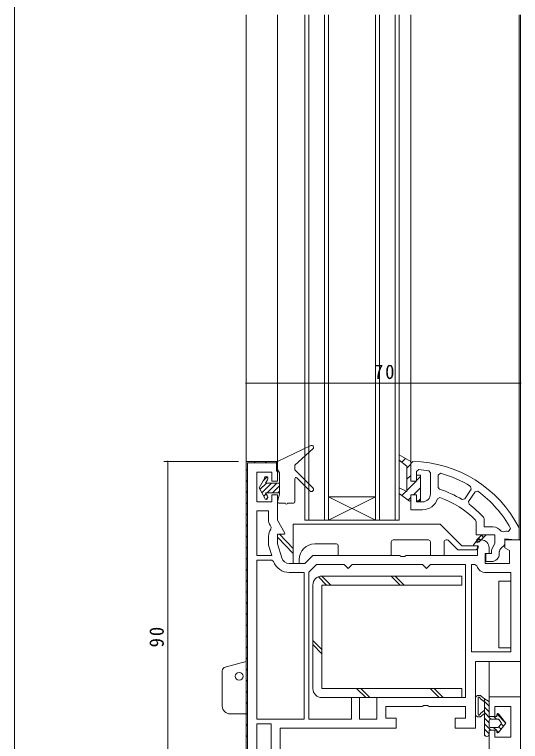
# Model space of a CAD drawing. Units: millimetres on the paper. Extents: x -420 to 373, y -297 to 267.
# Drawn here: x -417.7 to -288.6, y -184.5 to 0.9 of the extents above; entities that cross this region are included whole.
import ezdxf

# ---------------------------------------------------------------- set-up
doc = ezdxf.new("R2010")
doc.units = ezdxf.units.MM
for name, color, linetype, lineweight in [('0-1_YKK_ZWAK', 7, 'Continuous', 9), ('0-3_YKK_12', 2, 'Continuous', 9), ('0-4_YKK_D', 6, 'Continuous', 9), ('0-6_YKK_13', 4, 'Continuous', 9), ('0-7_YKK_11', 7, 'Continuous', 9)]:
    doc.layers.add(name, color=color, linetype=linetype, lineweight=lineweight)
doc.styles.add('ＭＳ ゴシック', font='')
doc.styles.get('ＭＳ ゴシック').set_extended_font_data('MS Gothic')

msp = doc.modelspace()

# ---------------------------------------------------------------- linework, layer by layer
at = {"layer": '0-1_YKK_ZWAK'}
msp.add_line((-417.7, -260.6), (-417.7, 264.4), dxfattribs=at)
at = {"layer": '0-3_YKK_12'}
for p, q in [((-358.558, 0.845), (-358.558, -218.571)), ((-350.558, 0.845), (-350.558, -113.597)), ((-343.558, -128.097), (-343.558, 0.845)), ((-342.558, -128.097), (-342.558, 0.845)), ((-338.558, -128.097), (-338.558, 0.845)), ((-337.558, -128.097), (-337.558, 0.845)), ((-325.558, -128.097), (-325.558, 0.845)), ((-324.558, -128.097), (-324.558, 0.845)), ((-320.558, -128.097), (-320.558, 0.845)), ((-319.558, -128.097), (-319.558, 0.845)), ((-316.558, 0.845), (-316.558, -113.273)), ((-288.858, 0.845), (-288.858, -130.273)), ((-288.558, 0.845), (-288.558, -173.597)), ((-337.558, -122.097), (-325.558, -128.097)), ((-325.558, -122.097), (-337.558, -128.097)), ((-337.558, -122.097), (-325.558, -122.097)), ((-319.558, -128.097), (-343.558, -128.097)), ((-296.558, -173.597), (-296.558, -164.097))]:
    msp.add_line(p, q, dxfattribs=at)
at = {"layer": '0-4_YKK_D'}
for p, q in [((-358.558, -93.097), (-288.558, -93.097)), ((-360.559, -113.097), (-379.558, -113.097)), ((-378.558, -203.097), (-378.558, -113.097))]:
    msp.add_line(p, q, dxfattribs=at)
for centre, start, end in [((-358.558, -93.097), 0, 180), ((-358.558, -93.097), 180, 0), ((-288.558, -93.097), 0, 180), ((-288.558, -93.097), 180, 0), ((-378.558, -113.097), 90, 270), ((-378.558, -113.097), 270, 90)]:
    msp.add_arc(centre, 0.106, start, end, dxfattribs=at)
at = {"layer": '0-6_YKK_13'}
for p, q in [((-350.558, -113.097), (-342.074, -109.046)), ((-346.158, -113.997), (-341.526, -109.87)), ((-350.558, -113.097), (-350.558, -115.097)), ((-346.158, -113.997), (-346.158, -115.197)), ((-350.558, -115.097), (-350.058, -115.963)), ((-350.058, -115.963), (-350.058, -121.397)), ((-341.519, -119.836), (-346.158, -115.197)), ((-355.258, -119.847), (-353.858, -117.422)), ((-355.042, -120.222), (-353.417, -118.597)), ((-354.549, -121.076), (-352.07, -118.597)), ((-354.226, -118.058), (-353.178, -117.011)), ((-353.858, -117.297), (-353.858, -117.422)), ((-353.613, -118.597), (-353.112, -117.729)), ((-353.613, -118.597), (-350.058, -118.597)), ((-353.223, -121.097), (-350.723, -118.597)), ((-353.058, -117.297), (-353.058, -117.529)), ((-346.158, -117.477), (-346.158, -123.397)), ((-345.646, -117.265), (-342.297, -120.614)), ((-355.258, -119.847), (-353.858, -122.272)), ((-351.876, -121.097), (-350.058, -119.279)), ((-354.056, -121.93), (-353.47, -121.344)), ((-353.858, -122.272), (-353.858, -122.397)), ((-353.613, -121.097), (-353.112, -121.965)), ((-353.613, -121.097), (-350.058, -121.097)), ((-353.562, -122.783), (-353.058, -122.279)), ((-353.058, -122.165), (-353.058, -122.397)), ((-350.058, -121.397), (-350.549, -123.323)), ((-350.529, -121.097), (-350.058, -120.626)), ((-348.658, -123.697), (-350.258, -123.697)), ((-346.458, -123.697), (-348.058, -123.697)), ((-309.057, -129.097), (-346.557, -129.097)), ((-346.557, -129.097), (-346.557, -139.097)), ((-303.557, -134.597), (-309.057, -129.097)), ((-350.557, -132.397), (-350.557, -131.597)), ((-350.557, -131.597), (-350.057, -131.597)), ((-350.057, -131.597), (-346.557, -135.26)), ((-346.557, -136.575), (-350.557, -132.397)), ((-321.057, -133.097), (-312.057, -133.097)), ((-307.557, -133.097), (-307.244, -133.097)), ((-306.891, -133.243), (-304.537, -135.597)), ((-341.057, -134.097), (-335.557, -134.097)), ((-345.057, -139.097), (-345.057, -138.097)), ((-346.557, -139.097), (-345.057, -139.097)), ((-338.032, -144.597), (-340.151, -142.477)), ((-336.97, -144.597), (-339.27, -142.297)), ((-303.558, -142.297), (-339.258, -142.297)), ((-319.294, -144.597), (-321.593, -142.297)), ((-318.232, -144.597), (-320.532, -142.297)), ((-303.558, -144.597), (-303.558, -142.297)), ((-341.558, -144.597), (-341.558, -170.997)), ((-339.258, -144.597), (-303.558, -144.597)), ((-339.258, -170.997), (-339.258, -144.597)), ((-339.258, -161.047), (-341.558, -158.747)), ((-339.258, -162.109), (-341.558, -159.809)), ((-363.916, -165.506), (-358.557, -164.07)), ((-358.557, -177.475), (-358.557, -164.07)), ((-364.657, -175.475), (-364.657, -166.472)), ((-303.558, -170.997), (-339.258, -170.997)), ((-328.07, -173.297), (-330.37, -170.997)), ((-327.009, -173.297), (-329.309, -170.997)), ((-309.332, -173.297), (-311.632, -170.997)), ((-308.27, -173.297), (-310.57, -170.997)), ((-303.558, -173.297), (-303.558, -170.997)), ((-339.258, -173.297), (-303.558, -173.297)), ((-300.058, -177.359), (-300.058, -173.625)), ((-299.358, -177.592), (-299.358, -173.385)), ((-297.759, -174.429), (-298.737, -173.602)), ((-297.759, -182.597), (-297.759, -173.63)), ((-296.559, -175.51), (-297.759, -174.31)), ((-296.559, -176.924), (-297.759, -175.724)), ((-296.559, -174.469), (-296.559, -178.097)), ((-358.557, -177.475), (-362.657, -177.475)), ((-297.759, -176.555), (-298.737, -177.382)), ((-297.759, -177.354), (-298.579, -178.048)), ((-296.1, -178.797), (-297.759, -177.139)), ((-294.559, -177.599), (-294.559, -178.097)), ((-292.423, -179.646), (-294.544, -177.524)), ((-292.259, -179.847), (-294.2, -177.471)), ((-296.559, -179.753), (-297.759, -178.553)), ((-294.559, -178.097), (-296.559, -178.097)), ((-296.559, -179.097), (-296.559, -180.597)), ((-294.292, -178.797), (-296.259, -178.797)), ((-294.686, -178.797), (-295.386, -178.097)), ((-294.06, -178.907), (-293.447, -179.657)), ((-296.129, -181.597), (-297.759, -179.967)), ((-296.56, -182.58), (-297.759, -181.381)), ((-296.559, -181.597), (-296.559, -182.597)), ((-294.559, -181.597), (-296.559, -181.597)), ((-296.259, -180.897), (-294.292, -180.897)), ((-294.714, -181.597), (-295.414, -180.897)), ((-294.559, -181.597), (-294.559, -182.095)), ((-292.259, -179.847), (-294.2, -182.223)), ((-293.514, -181.383), (-294.084, -180.813)), ((-293.447, -180.037), (-294.06, -180.787)), ((-292.878, -180.605), (-293.447, -180.036)), ((-297.414, -183.14), (-297.701, -182.853)), ((-294.15, -182.161), (-294.559, -181.753))]:
    msp.add_line(p, q, dxfattribs=at)
for points in [[(-335.057, -134.597), (-335.057, -137.097), (-321.557, -137.097), (-321.557, -133.597)], [(-311.557, -133.597), (-311.557, -137.097), (-308.057, -137.097), (-308.057, -133.597)], [(-304.537, -135.597), (-299.857, -135.597), (-299.357, -135.097), (-299.357, -134.597), (-303.557, -134.597)], [(-296.714, -174.207), (-297.759, -173.63), (-298.579, -172.936)]]:
    msp.add_lwpolyline(points, dxfattribs=at)
msp.add_lwpolyline([(-291.058, -160.599), (-294.058, -160.599), (-294.058, -143.599), (-291.058, -143.599)], close=True, dxfattribs=at)
msp.add_circle((-360.357, -167.875), 1, dxfattribs=at)
for centre, radius, start, end in [((-341.858, -109.497), 0.5, 311.69427, 115.52351), ((-353.458, -117.297), 0.4, 0, 180), ((-353.458, -117.529), 0.4, 329.99998, 0), ((-345.858, -117.477), 0.3, 45, 180), ((-341.908, -120.225), 0.55, 224.99998, 44.99998), ((-353.458, -122.165), 0.4, 0, 30), ((-353.458, -122.397), 0.4, 180, 0), ((-350.258, -123.397), 0.3, 165.70561, 270), ((-348.358, -123.697), 0.3, 180, 0), ((-346.458, -123.397), 0.3, 270, 0), ((-321.057, -133.597), 0.5, 90, 180), ((-312.057, -133.597), 0.5, 0, 90), ((-307.557, -133.597), 0.5, 90, 180), ((-307.244, -133.597), 0.5, 44.99998, 90), ((-341.057, -138.097), 4, 90, 180), ((-335.557, -134.597), 0.5, 0, 90), ((-339.258, -144.597), 2.3, 90, 180), ((-363.657, -166.472), 1, 105, 180), ((-339.258, -170.997), 2.3, 180, 270), ((-299.158, -173.625), 0.9, 49.95366, 180), ((-299.158, -173.392), 0.2, 27.55611, 205.27687), ((-298.094, -172.837), 1, 207.55611, 229.95366), ((-296.859, -174.469), 0.3, 0, 61.1134), ((-362.657, -175.475), 2, 180, 270), ((-299.158, -177.359), 0.9, 180, 310.04633), ((-299.158, -177.592), 0.2, 154.72311, 332.44388), ((-298.094, -178.147), 1, 130.04633, 152.44388), ((-294.356, -177.599), 0.202, 39.25259, 180), ((-296.259, -179.097), 0.3, 90, 180), ((-294.292, -179.097), 0.3, 39.25259, 90), ((-293.679, -179.847), 0.3, 320.74739, 39.25259), ((-296.259, -180.597), 0.3, 180, 270), ((-294.292, -180.597), 0.3, 270, 320.74739), ((-297.159, -182.597), 0.6, 180, 0), ((-294.356, -182.095), 0.202, 180, 320.74739)]:
    msp.add_arc(centre, radius, start, end, dxfattribs=at)
at = {"layer": '0-7_YKK_11'}
for p, q in [((-356.539, -113.397), (-356.239, -113.097)), ((-353.711, -113.397), (-353.411, -113.097)), ((-318.876, -113.287), (-317.925, -112.337)), ((-316.051, -113.097), (-316.558, -113.597)), ((-350.929, -113.444), (-350.717, -113.231)), ((-350.558, -113.597), (-350.558, -115.597)), ((-317.558, -114.798), (-316.558, -113.798)), ((-317.558, -114.316), (-317.558, -120.731)), ((-316.558, -113.597), (-316.558, -117.897)), ((-358.558, -115.416), (-358.258, -115.116)), ((-317.558, -117.626), (-316.558, -116.626)), ((-315.058, -115.661), (-314.524, -115.162)), ((-315.058, -117.897), (-315.058, -115.661)), ((-311.98, -115.451), (-311.558, -115.945)), ((-311.558, -115.945), (-311.558, -121.397)), ((-309.558, -119.709), (-309.558, -116.587)), ((-358.558, -118.244), (-358.258, -117.944)), ((-317.558, -120.455), (-315.187, -118.084)), ((-315.071, -117.968), (-314.058, -116.955)), ((-315.872, -121.597), (-314.058, -119.783)), ((-309.204, -120.187), (-309.558, -119.709)), ((-358.558, -121.072), (-358.258, -120.773)), ((-318.856, -121.752), (-317.747, -120.644)), ((-317.25, -122.975), (-316.558, -122.283)), ((-309.755, -122.635), (-309.118, -122.316)), ((-299.412, -120.677), (-300.121, -120.801)), ((-358.558, -123.901), (-358.258, -123.601)), ((-314.543, -123.097), (-314.058, -122.612)), ((-355.858, -137.097), (-355.858, -125.697)), ((-358.558, -126.729), (-358.258, -126.429)), ((-358.558, -129.558), (-358.258, -129.258)), ((-293.522, -130.847), (-292.938, -131.025)), ((-291.607, -130.906), (-291.078, -130.174)), ((-358.558, -132.386), (-358.258, -132.086)), ((-299.489, -133.796), (-299.857, -133.428)), ((-298.683, -133.188), (-299.249, -132.622)), ((-297.976, -132.48), (-298.542, -131.915)), ((-358.558, -135.215), (-358.258, -134.915)), ((-358.558, -138.043), (-358.258, -137.743)), ((-355.858, -138.297), (-355.858, -178.797)), ((-358.558, -140.871), (-358.258, -140.571)), ((-301.058, -139.397), (-301.058, -161.597)), ((-342.558, -178.797), (-342.558, -141.35)), ((-358.558, -143.7), (-358.258, -143.4)), ((-358.558, -146.528), (-358.258, -146.228)), ((-358.558, -149.357), (-358.258, -149.057)), ((-358.558, -152.185), (-358.258, -151.885)), ((-358.558, -155.014), (-358.258, -154.714)), ((-358.558, -157.842), (-358.258, -157.542)), ((-358.558, -160.67), (-358.258, -160.37)), ((-358.558, -163.499), (-358.258, -163.199)), ((-358.558, -166.327), (-358.258, -166.027)), ((-358.558, -169.156), (-358.258, -168.856)), ((-358.558, -171.984), (-358.258, -171.684)), ((-358.558, -174.813), (-358.258, -174.513)), ((-358.558, -177.641), (-358.258, -177.341)), ((-358.558, -180.469), (-358.258, -180.169)), ((-352.158, -200.397), (-352.158, -179.997)), ((-358.558, -183.298), (-358.258, -182.998))]:
    msp.add_line(p, q, dxfattribs=at)
for points in [[(-358.558, -203.097), (-358.558, -113.097), (-350.558, -113.097), (-350.558, -118.097), (-352.058, -118.097), (-352.058, -115.797), (-355.858, -115.797), (-355.858, -123.397), (-352.058, -123.397), (-352.058, -121.597), (-350.558, -121.597), (-350.558, -128.097), (-348.668, -131.37), (-348.799, -131.597), (-350.558, -131.597), (-350.558, -134.097), (-349.486, -137.672)], [(-350.558, -113.597), (-350.558, -115.597), (-350.858, -115.597), (-350.858, -113.397), (-358.258, -113.397), (-358.258, -202.797), (-344.858, -202.797), (-344.858, -200.597), (-344.558, -200.597), (-344.558, -202.597)], [(-309.558, -119.709), (-309.558, -116.587), (-308.927, -116.105)], [(-301.269, -119.427), (-301.117, -120.132), (-302.796, -122.621), (-303.472, -122.768)], [(-316.558, -121.797), (-316.558, -125.397), (-313.558, -125.397)], [(-313.558, -123.397), (-315.058, -123.397), (-315.058, -121.797)], [(-300.121, -120.801), (-301.8, -123.29), (-301.682, -123.972)], [(-355.858, -137.097), (-355.858, -125.697), (-352.858, -125.697), (-352.858, -127.963)], [(-297.988, -127.312), (-297.858, -127.648), (-297.858, -129.797), (-295.558, -129.797)], [(-352.483, -129.363), (-352.224, -129.812), (-352.263, -130.371)], [(-299.999, -128.09), (-299.858, -128.438), (-299.858, -131.797), (-295.058, -131.797), (-295.058, -134.038), (-295.958, -135.597), (-295.958, -136.597), (-297.358, -136.597), (-297.358, -138.597), (-295.958, -138.597)], [(-292.847, -134.705), (-292.558, -134.252), (-292.558, -132.819), (-288.858, -133.143), (-288.858, -130.217), (-288.913, -129.989)], [(-352.858, -132.097), (-352.858, -134.434), (-352.059, -137.097), (-355.858, -137.097)], [(-296.558, -135.097), (-296.558, -136.597), (-297.558, -136.597), (-297.558, -139.097), (-291.358, -139.097), (-291.358, -135.79), (-292.558, -135.097), (-292.558, -133.097), (-288.558, -133.097), (-288.558, -164.097), (-300.058, -164.097), (-300.058, -181.097), (-305.258, -181.097), (-305.258, -178.597), (-302.558, -178.597), (-302.558, -175.597), (-311.892, -175.597), (-312.325, -175.347), (-313.191, -175.347), (-313.624, -175.597), (-322.958, -175.597), (-322.958, -178.597), (-320.258, -178.597), (-320.258, -181.097), (-349.858, -181.097), (-349.858, -190.497)], [(-347.57, -139.097), (-343.558, -139.097), (-341.558, -137.097), (-319.424, -137.097), (-318.991, -137.347), (-318.125, -137.347), (-317.692, -137.097), (-299.558, -137.097), (-299.558, -134.597), (-300.463, -134.597), (-300.58, -134.352), (-299.558, -133.097), (-298.558, -133.097)], [(-293.958, -136.597), (-293.958, -136.154), (-293.943, -136.033)], [(-355.858, -138.297), (-355.858, -178.797), (-343.758, -178.797), (-343.758, -141.397), (-347.57, -141.397)], [(-351.591, -138.62), (-352.059, -138.297), (-355.858, -138.297)], [(-301.058, -139.397), (-301.058, -161.597), (-291.058, -161.597), (-291.058, -141.397), (-297.358, -141.397)], [(-299.715, -139.73), (-300.187, -139.397), (-301.058, -139.397)], [(-288.558, -238.097), (-288.558, -173.097), (-296.558, -173.097), (-296.558, -178.097), (-295.058, -178.097), (-295.058, -175.597), (-291.058, -175.597), (-291.058, -183.397), (-295.058, -183.397), (-295.058, -181.597), (-296.558, -181.597), (-296.558, -198.097)]]:
    msp.add_lwpolyline(points, dxfattribs=at)
for points in [[(-317.558, -114.316), (-317.558, -120.731), (-319.558, -119.8), (-319.558, -121.218), (-316.888, -123.251), (-316.558, -123.079), (-316.558, -121.597), (-315.058, -121.597), (-315.058, -123.097), (-314.058, -123.097), (-314.058, -116.597), (-315.058, -116.597), (-315.058, -118.097), (-316.558, -118.097), (-316.558, -113.097), (-319.558, -111.429), (-319.558, -112.754)], [(-299.175, -133.68), (-297.293, -131.797), (-298.424, -131.797), (-299.741, -133.114)], [(-342.558, -178.797), (-342.558, -141.35), (-340.606, -139.397), (-333.558, -139.397), (-333.058, -139.897), (-332.558, -140.397), (-332.058, -139.897), (-331.558, -139.397), (-313.558, -139.397), (-313.058, -139.897), (-312.558, -140.397), (-312.058, -139.897), (-311.558, -139.397), (-302.558, -139.397), (-302.558, -173.297), (-325.258, -173.297), (-325.258, -178.797), (-329.658, -178.797), (-329.658, -173.297), (-331.658, -173.297), (-331.658, -178.797)], [(-352.158, -200.397), (-352.158, -179.997), (-355.858, -179.997), (-355.858, -200.397)]]:
    msp.add_lwpolyline(points, close=True, dxfattribs=at)
for centre, radius, start, end in [((-316.519, -144.093), 31, 27.06326, 89.1351), ((-316.519, -144.093), 29, 80.99591, 86.05576), ((-316.519, -144.093), 29, 58.27412, 74.82498), ((-316.519, -144.093), 25, 58.54182, 72.98843), ((-313.558, -121.397), 2, 270, 359.99998), ((-316.519, -144.093), 23, 44.09067, 71.23122), ((-316.519, -144.093), 29, 28.68439, 53.85017), ((-313.558, -121.397), 4, 270, 341.96796), ((-316.519, -144.093), 25, 42.16278, 53.59714), ((-350.058, -127.963), 2.8, 179.99998, 210), ((-350.058, -132.097), 2.8, 141.94031, 180), ((-295.558, -132.297), 2.5, 35.45689, 90.00002), ((-292.058, -133.364), 2.5, 79.59135, 110.61668), ((-298.558, -135.097), 2, 0, 89.99998), ((-292.003, -136.518), 2, 114.96335, 165.9453), ((-295.958, -136.597), 2, 270, 359.99998), ((-347.57, -137.097), 4.3, 200.74236, 270.00002), ((-347.57, -137.097), 2, 196.69922, 270), ((-297.358, -138.897), 2.5, 199.47122, 269.99998)]:
    msp.add_arc(centre, radius, start, end, dxfattribs=at)

# ---------------------------------------------------------------- texts
at = {"layer": '0-4_YKK_D', "color": 3, "insert": (-325.958, -92.097), "char_height": 3.666, "attachment_point": 7, "style": 'ＭＳ ゴシック'}
msp.add_mtext('\\T1.21;\\W0.95;70', dxfattribs=at)
at = {"layer": '0-4_YKK_D', "color": 3, "insert": (-379.558, -160.497), "char_height": 3.666, "attachment_point": 7, "rotation": 90, "style": 'ＭＳ ゴシック'}
msp.add_mtext('\\T1.21;\\W0.95;90', dxfattribs=at)

doc.saveas('drawing.dxf')
